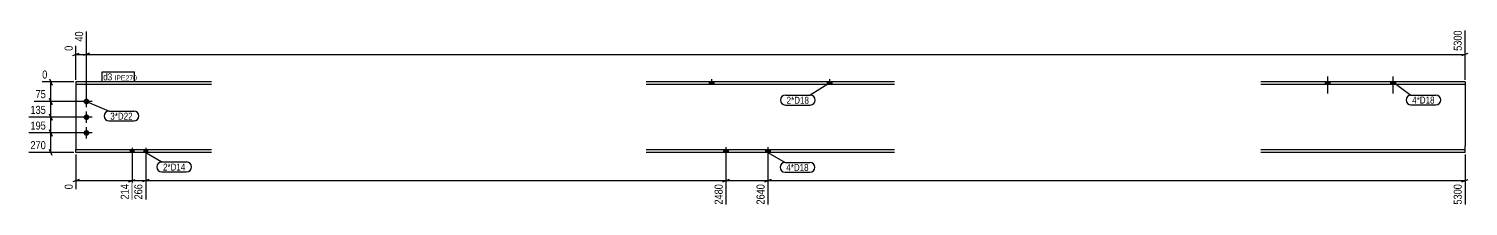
# Model space of a CAD drawing. Header units: millimetres. Extents: x 18 to 18435, y 18 to 696.
# Drawn here: x 12943 to 18435, y 18 to 696 of the extents above; entities that cross this region are included whole.
import ezdxf

# ---------------------------------------------------------------- set-up
doc = ezdxf.new("R2010")
doc.units = ezdxf.units.MM
doc.linetypes.add('DXK_LINE_DOT2', pattern=[3.9198, 1.9599, -1.9599])
for name, color, linetype in [('MÅLSÆTNING', 7, 'Continuous'), ('STÅL', 7, 'Continuous'), ('TEKST', 7, 'Continuous')]:
    doc.layers.add(name, color=color, linetype=linetype)
doc.styles.add('Arial Narrow', font='ARIALN.TTF', dxfattribs={"height": 0.2})

msp = doc.modelspace()

# ---------------------------------------------------------------- hatches: boundary and pattern name
at = {"layer": 'STÅL', "linetype": 'Continuous'}
for points in [[(15539.3, 482.8), (15557.3, 482.8), (15557.3, 493), (15539.3, 493)], [(15989.3, 482.8), (16007.3, 482.8), (16007.3, 493), (15989.3, 493)], [(17889.3, 482.8), (17907.3, 482.8), (17907.3, 493), (17889.3, 493)], [(17889.3, 482.8), (17907.3, 482.8), (17907.3, 493), (17889.3, 493)], [(18139.3, 482.8), (18157.3, 482.8), (18157.3, 493), (18139.3, 493)], [(18139.3, 482.8), (18157.3, 482.8), (18157.3, 493), (18139.3, 493)], [(13152.3, 418, -1), (13174.3, 418, -1)], [(13152.3, 358, -1), (13174.3, 358, -1)], [(13152.3, 298, -1), (13174.3, 298, -1)], [(13330.3, 223), (13344.3, 223), (13344.3, 233.2), (13330.3, 233.2)], [(13382.3, 223), (13396.3, 223), (13396.3, 233.2), (13382.3, 233.2)], [(15612.3, 233.2), (15594.3, 233.2), (15594.3, 223), (15612.3, 223)], [(15612.3, 233.2), (15594.3, 233.2), (15594.3, 223), (15612.3, 223)], [(15772.3, 233.2), (15754.3, 233.2), (15754.3, 223), (15772.3, 223)], [(15772.3, 233.2), (15754.3, 233.2), (15754.3, 223), (15772.3, 223)]]:
    msp.add_hatch(color=3, dxfattribs=at).paths.add_polyline_path(points)

# ---------------------------------------------------------------- linework, layer by layer
at = {"layer": 'MÅLSÆTNING', "color": 7, "linetype": 'Continuous'}
for p, q in [((13163.3, 426), (13163.3, 685.8)), ((13163.3, 426), (13163.3, 685.8)), ((18423.3, 501), (18423.3, 689.6)), ((13123.3, 501), (13123.3, 631.1)), ((13111.3, 593.2), (13135.3, 602.8)), ((13123.3, 598), (13163.3, 598)), ((13175.3, 602.8), (13151.3, 593.2)), ((13175.3, 602.8), (13151.3, 593.2)), ((13163.3, 598), (18423.3, 598)), ((18411.3, 593.2), (18435.3, 602.8)), ((13022.7, 505), (13032.3, 481)), ((13115.3, 493), (12994.4, 493)), ((13027.5, 418), (13027.5, 493)), ((13155.3, 418), (12963.3, 418)), ((13032.3, 406), (13022.7, 430)), ((13155.3, 298), (12943.8, 298)), ((13022.7, 310), (13032.3, 286)), ((13027.5, 223), (13027.5, 298)), ((13115.3, 223), (12943.8, 223)), ((13032.3, 211), (13022.7, 235)), ((13123.3, 215), (13123.3, 82.5)), ((13337.3, 195.1), (13337.3, 43.5)), ((13389.3, 195.1), (13389.3, 43.5)), ((13389.3, 195.1), (13389.3, 43.5)), ((15603.3, 187.6), (15603.3, 24)), ((15763.3, 187.6), (15763.3, 24)), ((15763.3, 187.6), (15763.3, 24)), ((18423.3, 215), (18423.3, 24)), ((13135.3, 120.4), (13111.3, 110.8)), ((13123.3, 115.6), (13337.3, 115.6)), ((13325.3, 110.8), (13349.3, 120.4)), ((13401.3, 120.4), (13377.3, 110.8)), ((13401.3, 120.4), (13377.3, 110.8)), ((13389.3, 115.6), (15603.3, 115.6)), ((15591.3, 110.8), (15615.3, 120.4)), ((15775.3, 120.4), (15751.3, 110.8)), ((15751.3, 110.8), (15775.3, 120.4)), ((15763.3, 115.6), (18423.3, 115.6)), ((18411.3, 110.8), (18435.3, 120.4))]:
    msp.add_line(p, q, dxfattribs=at)
at = {"layer": 'STÅL', "color": 3, "linetype": 'Continuous'}
for p, q in [((15548.3, 503), (15548.3, 482.8)), ((15998.3, 503), (15998.3, 482.8)), ((17898.3, 513), (17898.3, 448)), ((17898.3, 513), (17898.3, 448)), ((18148.3, 513), (18148.3, 448)), ((18148.3, 513), (18148.3, 448)), ((13163.3, 396), (13163.3, 440)), ((15539.3, 493), (15539.3, 482.8)), ((15557.3, 493), (15557.3, 482.8)), ((15989.3, 493), (15989.3, 482.8)), ((16007.3, 493), (16007.3, 482.8)), ((17889.3, 493), (17889.3, 482.8)), ((17889.3, 493), (17889.3, 482.8)), ((17907.3, 493), (17907.3, 482.8)), ((17907.3, 493), (17907.3, 482.8)), ((18139.3, 493), (18139.3, 482.8)), ((18139.3, 493), (18139.3, 482.8)), ((18157.3, 493), (18157.3, 482.8)), ((18157.3, 493), (18157.3, 482.8)), ((13185.3, 418), (13141.3, 418)), ((13185.3, 358), (13141.3, 358)), ((13163.3, 336), (13163.3, 380)), ((13185.3, 298), (13141.3, 298)), ((13163.3, 276), (13163.3, 320)), ((13330.3, 233.2), (13330.3, 223)), ((13337.3, 241.2), (13337.3, 193.2)), ((13344.3, 233.2), (13344.3, 223)), ((13382.3, 233.2), (13382.3, 223)), ((13389.3, 241.2), (13389.3, 193.2)), ((13396.3, 233.2), (13396.3, 223)), ((15594.3, 233.2), (15594.3, 223)), ((15594.3, 233.2), (15594.3, 223)), ((15603.3, 243.2), (15603.3, 178.2)), ((15603.3, 243.2), (15603.3, 178.2)), ((15612.3, 233.2), (15612.3, 223)), ((15612.3, 233.2), (15612.3, 223)), ((15754.3, 233.2), (15754.3, 223)), ((15754.3, 233.2), (15754.3, 223)), ((15763.3, 243.2), (15763.3, 178.2)), ((15763.3, 243.2), (15763.3, 178.2)), ((15772.3, 233.2), (15772.3, 223)), ((15772.3, 233.2), (15772.3, 223))]:
    msp.add_line(p, q, dxfattribs=at)
at = {"layer": 'STÅL', "color": 2, "linetype": 'Continuous'}
for p, q in [((13123.3, 493), (13123.3, 242.5)), ((13640.3, 493), (13123.3, 493)), ((13640.3, 482.8), (13123.3, 482.8)), ((16246.9, 493), (15299.3, 493)), ((16246.9, 482.8), (15299.3, 482.8)), ((18423.3, 493), (17644.5, 493)), ((18423.3, 482.8), (17644.5, 482.8)), ((18423.3, 493), (18423.3, 467.8)), ((18423.3, 467.8), (18423.3, 248.2)), ((13123.3, 242.5), (13123.3, 233.2)), ((13123.3, 223), (13123.3, 233.2)), ((13640.3, 233.2), (13123.3, 233.2)), ((13640.3, 223), (13123.3, 223)), ((16246.9, 233.2), (15299.3, 233.2)), ((16246.9, 223), (15299.3, 223)), ((18423.3, 233.2), (17644.5, 233.2)), ((18423.3, 223), (17644.5, 223)), ((18423.3, 233.2), (18423.3, 248.2)), ((18423.3, 223), (18423.3, 233.2))]:
    msp.add_line(p, q, dxfattribs=at)
at = {"layer": 'STÅL', "color": 7, "linetype": 'DXK_LINE_DOT2'}
for p, q in [((13123.3, 233.2), (13123.3, 234.4)), ((13123.3, 223), (13123.3, 233.2)), ((18423.3, 233.2), (18423.3, 242.5))]:
    msp.add_line(p, q, dxfattribs=at)

# ---------------------------------------------------------------- wipeouts: each hides what was drawn before it
at = {"color": 0}
for points in [[(15920, 409.3), (15920, 437.3), (15834.7, 437.3), (15834.7, 409.3)], [(18306.9, 410), (18306.9, 438), (18221.7, 438), (18221.7, 410)], [(13339.4, 348.6), (13339.4, 376.6), (13254.1, 376.6), (13254.1, 348.6)], [(13540.7, 154), (13540.7, 182), (13455.4, 182), (13455.4, 154)], [(15918.7, 152.4), (15918.7, 180.4), (15833.4, 180.4), (15833.4, 152.4)]]:
    msp.add_wipeout(points, dxfattribs=at).dxf.layer = 'TEKST'

# ---------------------------------------------------------------- next in the draw order: wipeouts: each hides what was drawn before it
at = {"color": 0, "linetype": 'Continuous'}
for points in [[(13156.9, 692.2), (13112.1, 692.2), (13112.1, 640.4), (13156.9, 640.4)], [(18416.9, 696), (18372.1, 696), (18372.1, 605.2), (18416.9, 605.2)], [(13020.3, 499.4), (13020.3, 544.2), (12988, 544.2), (12988, 499.4)], [(13014.5, 304.4), (13014.5, 349.2), (12943.2, 349.2), (12943.2, 304.4)], [(13014.5, 229.4), (13014.5, 274.2), (12943.2, 274.2), (12943.2, 229.4)], [(13116.9, 108.4), (13072.1, 108.4), (13072.1, 76.1), (13116.9, 76.1)], [(13330.9, 108.4), (13286.1, 108.4), (13286.1, 37.1), (13330.9, 37.1)], [(15596.9, 108.4), (15552.1, 108.4), (15552.1, 17.6), (15596.9, 17.6)], [(18416.9, 108.4), (18372.1, 108.4), (18372.1, 17.6), (18416.9, 17.6)]]:
    msp.add_wipeout(points, dxfattribs=at).dxf.layer = 'MÅLSÆTNING'
at = {"color": 0}
for points in [[(13261.5, 498.6), (13261.5, 526.6), (13227.4, 526.6), (13227.4, 498.6)], [(15920, 409.3), (15920, 437.3), (15834.7, 437.3), (15834.7, 409.3)], [(18306.9, 410), (18306.9, 438), (18221.7, 438), (18221.7, 410)], [(13339.4, 348.6), (13339.4, 376.6), (13254.1, 376.6), (13254.1, 348.6)], [(13540.7, 154), (13540.7, 182), (13455.4, 182), (13455.4, 154)], [(15918.7, 152.4), (15918.7, 180.4), (15833.4, 180.4), (15833.4, 152.4)]]:
    msp.add_wipeout(points, dxfattribs=at).dxf.layer = 'TEKST'

# ---------------------------------------------------------------- next in the draw order: linework, layer by layer
at = {"layer": 'MÅLSÆTNING', "color": 7, "linetype": 'Continuous'}
for p, q in [((13155.3, 358), (12943.8, 358)), ((13022.7, 370), (13032.3, 346)), ((13027.5, 298), (13027.5, 358)), ((13155.3, 298), (12943.8, 298)), ((13032.3, 286), (13022.7, 310)), ((13337.3, 195.1), (13337.3, 43.5)), ((15603.3, 187.6), (15603.3, 24)), ((13325.3, 110.8), (13349.3, 120.4)), ((13337.3, 115.6), (13389.3, 115.6)), ((15615.3, 120.4), (15591.3, 110.8)), ((15603.3, 115.6), (15763.3, 115.6))]:
    msp.add_line(p, q, dxfattribs=at)
at = {"layer": 'TEKST', "color": 7, "linetype": 'Continuous'}
for p, q in [((15829.9, 442.1), (15924.8, 442.1)), ((15998.3, 487.9), (15924.8, 442.1)), ((18148.3, 492.9), (18216.9, 442.8)), ((18216.9, 442.8), (18311.7, 442.8)), ((13163.3, 418), (13249.3, 381.4)), ((15829.9, 404.5), (15924.8, 404.5)), ((18216.9, 405.2), (18311.7, 405.2)), ((13249.3, 381.4), (13344.2, 381.4)), ((13249.3, 343.8), (13344.2, 343.8)), ((13389.7, 223.1), (13450.6, 186.8)), ((15763.3, 223.1), (15828.6, 185.2)), ((13450.6, 186.8), (13545.5, 186.8)), ((15828.6, 185.2), (15923.5, 185.2)), ((13450.6, 149.2), (13545.5, 149.2)), ((15828.6, 147.6), (15923.5, 147.6))]:
    msp.add_line(p, q, dxfattribs=at)
for centre, start, end in [((15829.9, 423.3), 90, 270), ((15924.8, 423.3), 270, 90), ((18216.9, 424), 90, 270), ((18311.7, 424), 270, 90), ((13249.3, 362.6), 90, 270), ((13344.2, 362.6), 270, 90), ((13450.6, 168), 90, 270), ((13545.5, 168), 270, 90), ((15828.6, 166.4), 90, 270), ((15923.5, 166.4), 270, 90)]:
    msp.add_arc(centre, 18.8, start, end, dxfattribs=at)

# ---------------------------------------------------------------- next in the draw order: texts
at = {"layer": 'MÅLSÆTNING', "color": 3, "linetype": 'Continuous', "style": 'Arial Narrow'}
for s, height, p in [('5300', 30.54, (18410.5, 611.6)), ('0', 30.5, (13110.5, 82.5)), ('214', 30.54, (13324.5, 43.5)), ('2480', 30.54, (15590.5, 24)), ('5300', 30.54, (18410.5, 24))]:
    msp.add_text(s, height=height, rotation=90.0002, dxfattribs=at).set_placement(p)
for s, height, p in [('0', 30.5, (12994.4, 505.8)), ('195', 30.54, (12949.6, 310.8)), ('270', 30.54, (12949.6, 235.8))]:
    msp.add_text(s, height=height, dxfattribs=at).set_placement(p)
at = {"layer": 'TEKST', "color": 3, "style": 'Arial Narrow'}
for s, p in [('2*D18', (15834.7, 409.3)), ('4*D18', (18221.7, 410)), ('3*D22', (13254.1, 348.6)), ('2*D14', (13455.4, 154)), ('4*D18', (15833.4, 152.4))]:
    msp.add_text(s, height=26.72, dxfattribs=at).set_placement(p)

# ---------------------------------------------------------------- next in the draw order: wipeouts: each hides what was drawn before it
at = {"color": 0, "linetype": 'Continuous'}
msp.add_wipeout([(13116.9, 637.5), (13072.1, 637.5), (13072.1, 605.2), (13116.9, 605.2)], dxfattribs=at).dxf.layer = 'MÅLSÆTNING'
at = {"color": 0}
msp.add_wipeout([(13261.5, 498.6), (13261.5, 526.6), (13227.4, 526.6), (13227.4, 498.6)], dxfattribs=at).dxf.layer = 'TEKST'

# ---------------------------------------------------------------- next in the draw order: linework, layer by layer
at = {"layer": 'TEKST', "color": 7, "linetype": 'Continuous'}
msp.add_line((13222.6, 493.8), (13222.6, 531.4), dxfattribs=at)

# ---------------------------------------------------------------- next in the draw order: texts
at = {"layer": 'MÅLSÆTNING', "color": 3, "linetype": 'Continuous', "style": 'Arial Narrow'}
for s, height, p in [('40', 30.54, (13150.5, 646.8)), ('0', 30.5, (13110.5, 611.6))]:
    msp.add_text(s, height=height, rotation=90.0002, dxfattribs=at).set_placement(p)

# ---------------------------------------------------------------- next in the draw order: wipeouts: each hides what was drawn before it
at = {"color": 0, "linetype": 'Continuous'}
for points in [[(13014.5, 364.4), (13014.5, 409.2), (12943.2, 409.2), (12943.2, 364.4)], [(13382.9, 108.4), (13338.1, 108.4), (13338.1, 37.1), (13382.9, 37.1)], [(15756.9, 108.4), (15712.1, 108.4), (15712.1, 17.6), (15756.9, 17.6)]]:
    msp.add_wipeout(points, dxfattribs=at).dxf.layer = 'MÅLSÆTNING'
at = {"color": 0}
msp.add_wipeout([(13341.8, 498.6), (13341.8, 518.6), (13269.9, 518.6), (13269.9, 498.6)], dxfattribs=at).dxf.layer = 'TEKST'

# ---------------------------------------------------------------- next in the draw order: linework, layer by layer
at = {"layer": 'MÅLSÆTNING', "color": 7, "linetype": 'Continuous'}
for p, q in [((13155.3, 418), (12963.3, 418)), ((13022.7, 430), (13032.3, 406)), ((13027.5, 358), (13027.5, 418)), ((13155.3, 358), (12943.8, 358)), ((13032.3, 346), (13022.7, 370))]:
    msp.add_line(p, q, dxfattribs=at)

# ---------------------------------------------------------------- next in the draw order: texts
at = {"layer": 'MÅLSÆTNING', "color": 3, "linetype": 'Continuous', "style": 'Arial Narrow'}
msp.add_text('135', height=30.54, dxfattribs=at).set_placement((12949.6, 370.8))
for s, p in [('266', (13376.5, 43.5)), ('2640', (15750.5, 24))]:
    msp.add_text(s, height=30.54, rotation=90.0002, dxfattribs=at).set_placement(p)

# ---------------------------------------------------------------- next in the draw order: wipeouts: each hides what was drawn before it
at = {"color": 0}
msp.add_wipeout([(13341.8, 498.6), (13341.8, 518.6), (13269.9, 518.6), (13269.9, 498.6)], dxfattribs=at).dxf.layer = 'TEKST'

# ---------------------------------------------------------------- next in the draw order: linework, layer by layer
at = {"layer": 'TEKST', "color": 7, "linetype": 'Continuous'}
for p, q in [((13222.6, 531.4), (13346.6, 531.4)), ((13346.6, 493.8), (13346.6, 531.4)), ((13222.6, 493.8), (13346.6, 493.8))]:
    msp.add_line(p, q, dxfattribs=at)

# ---------------------------------------------------------------- next in the draw order: texts
at = {"layer": 'TEKST', "color": 3, "style": 'Arial Narrow'}
for s, height, p in [('d3', 26.72, (13227.4, 498.6)), ('IPE270', 19.09, (13269.9, 498.6))]:
    msp.add_text(s, height=height, dxfattribs=at).set_placement(p)

# ---------------------------------------------------------------- next in the draw order: wipeouts: each hides what was drawn before it
at = {"color": 0, "linetype": 'Continuous'}
msp.add_wipeout([(13014.5, 424.4), (13014.5, 469.2), (12962.7, 469.2), (12962.7, 424.4)], dxfattribs=at).dxf.layer = 'MÅLSÆTNING'

# ---------------------------------------------------------------- next in the draw order: texts
at = {"layer": 'MÅLSÆTNING', "color": 3, "linetype": 'Continuous', "style": 'Arial Narrow'}
msp.add_text('75', height=30.54, dxfattribs=at).set_placement((12969.1, 430.8))

doc.saveas('drawing.dxf')
